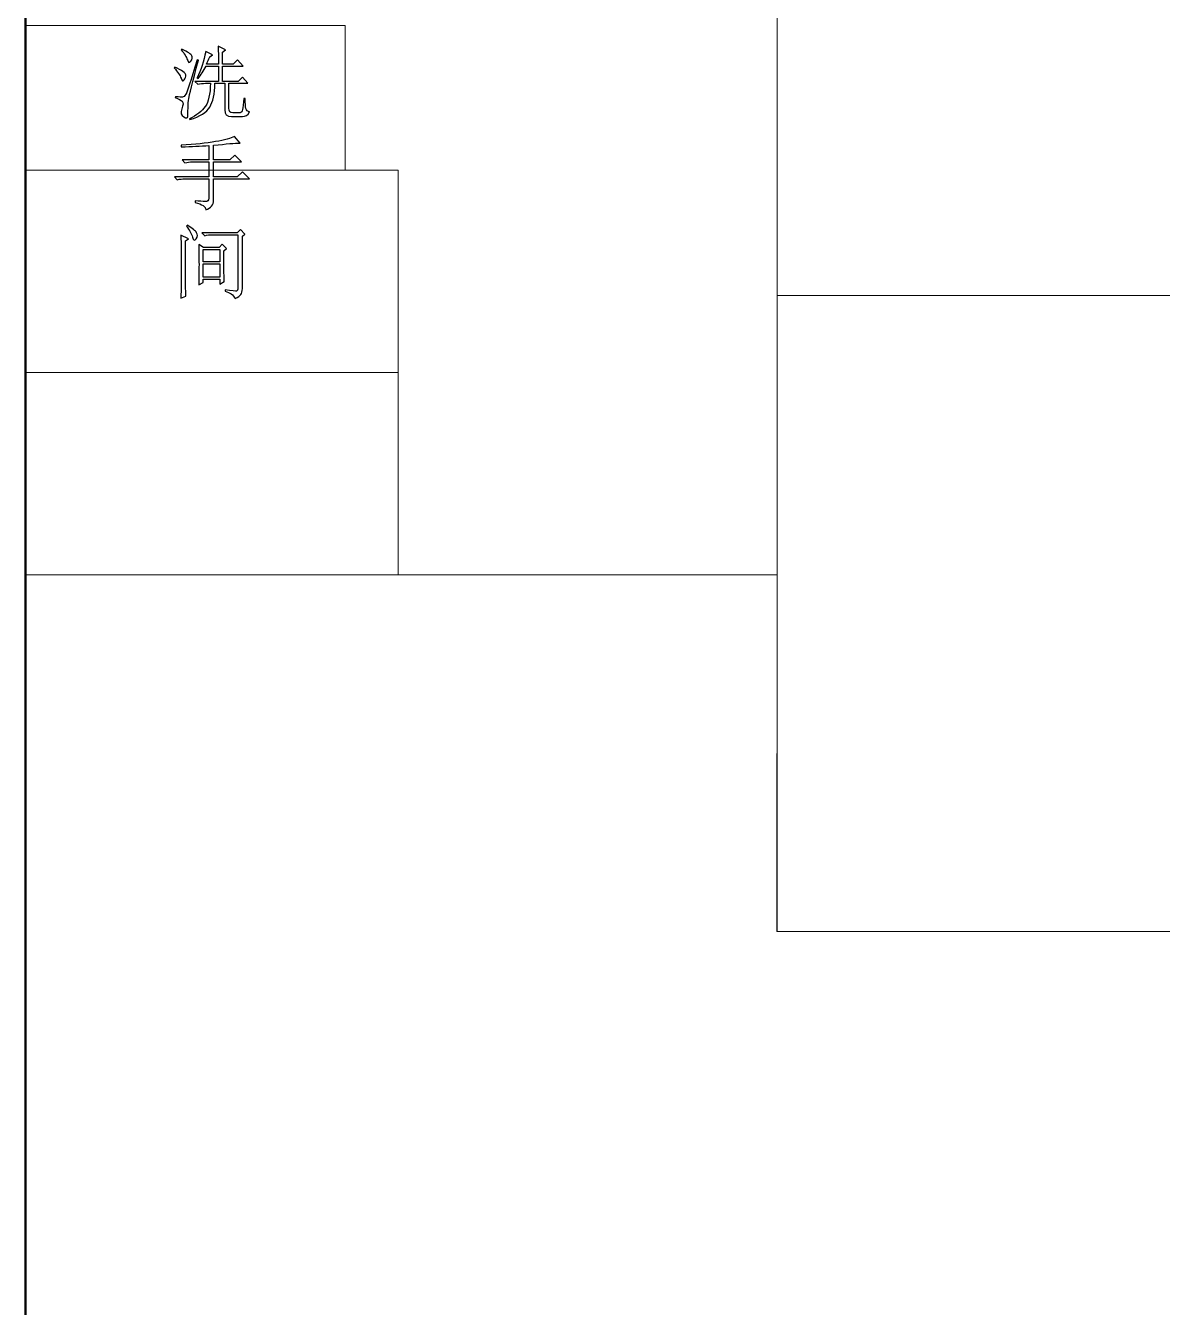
# Model space of a CAD drawing. Header units: millimetres. Extents: x -1478 to 887, y -2742 to 2769.
# Drawn here: x -1478 to -296, y -1409 to -76 of the extents above; entities that cross this region are included whole.
import ezdxf

# ---------------------------------------------------------------- set-up
doc = ezdxf.new("R2010")
doc.units = ezdxf.units.MM
doc.header["$MEASUREMENT"] = 0
doc.layers.add('layer 1', color=7, linetype='Continuous')

msp = doc.modelspace()

# ---------------------------------------------------------------- linework, layer by layer
at = {"layer": 'layer 1', "color": 254, "lineweight": 50}
msp.add_lwpolyline([(-1477.9262, -2741.7131), (886.7568, -2741.7131), (886.7568, 2769.2023), (-1477.9262, 2769.2023), (-1477.9262, -2741.7131)], close=True, dxfattribs=at)
at = {"layer": 'layer 1', "color": 250, "lineweight": 20}
msp.add_lwpolyline([(-696.3784, -356.9889), (886.7574, -356.9889), (886.7574, 905.5111), (-696.3784, 905.5111), (-696.3784, -356.9889)], close=True, dxfattribs=at)
at = {"layer": 'layer 1', "color": 2, "lineweight": 20}
for points in [[(-1477.9261, -226.7312), (-1145.5737, -226.7312), (-1145.5737, -76.4336), (-1477.9261, -76.4336), (-1477.9261, -226.7312)], [(-1477.926, -437.148), (-1090.4206, -437.148), (-1090.4206, -226.7314), (-1477.926, -226.7314), (-1477.926, -437.148)], [(-1477.926, -647.5648), (-1090.4206, -647.5648), (-1090.4206, -437.1482), (-1477.926, -437.1482), (-1477.926, -647.5648)]]:
    msp.add_lwpolyline(points, close=True, dxfattribs=at)
at = {"layer": 'layer 1', "color": 9, "lineweight": 20}
msp.add_lwpolyline([(-696.3784, -1018.299), (886.7574, -1018.299), (886.7574, -356.9896), (-696.3784, -356.9896), (-696.3784, -1018.299)], close=True, dxfattribs=at)
at = {"layer": 'layer 1', "color": 250}
for points, knots in [([(-1315.4972, -100.9326), (-1309.3046, -103.8027), (-1305.8265, -106.0648), (-1305.0489, -107.719), (-1305.0489, -107.719), (-1304.2854, -109.3733), (-1304.6106, -111.2537), (-1306.0527, -113.3603), (-1306.0527, -113.3603), (-1307.4807, -115.4528), (-1308.6966, -115.0145), (-1309.6863, -112.0313), (-1309.6863, -112.0313), (-1310.6901, -109.0481), (-1312.8392, -105.57), (-1316.1476, -101.5971), (-1316.1476, -101.5971), (-1316.1476, -101.5971), (-1315.4972, -100.9326), (-1315.4972, -100.9326)], [0, 0, 0, 0, 0.2, 0.2, 0.2, 0.2, 0.4, 0.4, 0.4, 0.4, 0.6, 0.6, 0.6, 0.6, 0.8, 0.8, 0.8, 0.8, 1, 1, 1, 1]), ([(-1290.6417, -103.2513), (-1290.6417, -103.2513), (-1283.6856, -106.899), (-1283.6856, -106.899), (-1283.6856, -106.899), (-1283.6856, -106.899), (-1286.3295, -108.8784), (-1286.3295, -108.8784), (-1286.3295, -108.8784), (-1287.6585, -111.5364), (-1288.7613, -114.0672), (-1289.6379, -116.4991), (-1289.6379, -116.4991), (-1289.6379, -116.4991), (-1277.3798, -116.4991), (-1277.3798, -116.4991), (-1277.3798, -116.4991), (-1277.3798, -107.6625), (-1277.4929, -101.484), (-1277.7191, -97.9493), (-1277.7191, -97.9493), (-1277.7191, -97.9493), (-1270.0985, -101.5971), (-1270.0985, -101.5971), (-1270.0985, -101.5971), (-1270.0985, -101.5971), (-1273.0817, -103.9158), (-1273.0817, -103.9158), (-1273.0817, -103.9158), (-1273.0817, -103.9158), (-1273.0817, -116.4991), (-1273.0817, -116.4991), (-1273.0817, -116.4991), (-1273.0817, -116.4991), (-1262.1385, -116.4991), (-1262.1385, -116.4991), (-1262.1385, -116.4991), (-1262.1385, -116.4991), (-1257.501, -111.8616), (-1257.501, -111.8616), (-1257.501, -111.8616), (-1257.501, -111.8616), (-1251.5346, -118.4926), (-1251.5346, -118.4926), (-1251.5346, -118.4926), (-1251.5346, -118.4926), (-1273.0817, -118.4926), (-1273.0817, -118.4926), (-1273.0817, -118.4926), (-1273.0817, -118.4926), (-1273.0817, -134.3984), (-1273.0817, -134.3984), (-1273.0817, -134.3984), (-1273.0817, -134.3984), (-1256.8365, -134.3984), (-1256.8365, -134.3984), (-1256.8365, -134.3984), (-1256.8365, -134.3984), (-1252.5243, -130.0862), (-1252.5243, -130.0862), (-1252.5243, -130.0862), (-1252.5243, -130.0862), (-1246.8972, -136.392), (-1246.8972, -136.392), (-1246.8972, -136.392), (-1246.8972, -136.392), (-1266.4507, -136.392), (-1266.4507, -136.392), (-1266.4507, -136.392), (-1266.4507, -136.392), (-1266.4507, -162.2372), (-1266.4507, -162.2372), (-1266.4507, -162.2372), (-1266.6628, -165.5456), (-1265.3479, -167.1998), (-1262.4778, -167.1998), (-1262.4778, -167.1998), (-1262.4778, -167.1998), (-1254.843, -167.1998), (-1254.843, -167.1998), (-1254.843, -167.1998), (-1253.5281, -166.9877), (-1252.6374, -165.8284), (-1252.1991, -163.7217), (-1252.1991, -163.7217), (-1251.7608, -161.6292), (-1251.3084, -157.8118), (-1250.8701, -152.2978), (-1250.8701, -152.2978), (-1250.8701, -152.2978), (-1249.5411, -152.2978), (-1249.5411, -152.2978), (-1249.5411, -152.2978), (-1249.5411, -157.1473), (-1249.2724, -160.6254), (-1248.721, -162.732), (-1248.721, -162.732), (-1248.1696, -164.8245), (-1246.8972, -165.9839), (-1244.9036, -166.2101), (-1244.9036, -166.2101), (-1246.8972, -169.5185), (-1249.4421, -171.0737), (-1252.5243, -170.8475), (-1252.5243, -170.8475), (-1252.5243, -170.8475), (-1263.7927, -170.8475), (-1263.7927, -170.8475), (-1263.7927, -170.8475), (-1268.6563, -171.0737), (-1270.975, -168.755), (-1270.7488, -163.8914), (-1270.7488, -163.8914), (-1270.7488, -163.8914), (-1270.7488, -136.392), (-1270.7488, -136.392), (-1270.7488, -136.392), (-1270.7488, -136.392), (-1281.0275, -136.392), (-1281.0275, -136.392), (-1281.0275, -136.392), (-1281.2537, -147.4341), (-1283.0211, -155.6628), (-1286.3295, -161.0778), (-1286.3295, -161.0778), (-1289.6379, -166.4929), (-1296.6082, -170.8475), (-1307.2121, -174.1559), (-1307.2121, -174.1559), (-1307.2121, -174.1559), (-1307.5372, -173.1662), (-1307.5372, -173.1662), (-1307.5372, -173.1662), (-1300.0297, -169.6316), (-1294.5581, -165.4325), (-1291.1366, -160.583), (-1291.1366, -160.583), (-1287.715, -155.7193), (-1285.8912, -147.6462), (-1285.665, -136.392), (-1285.665, -136.392), (-1285.665, -136.392), (-1290.9669, -136.392), (-1290.9669, -136.392), (-1290.9669, -136.392), (-1293.837, -136.392), (-1296.4951, -136.7171), (-1298.9269, -137.3817), (-1298.9269, -137.3817), (-1298.9269, -137.3817), (-1301.9101, -134.3984), (-1301.9101, -134.3984), (-1301.9101, -134.3984), (-1301.9101, -134.3984), (-1277.3798, -134.3984), (-1277.3798, -134.3984), (-1277.3798, -134.3984), (-1277.3798, -134.3984), (-1277.3798, -118.4926), (-1277.3798, -118.4926), (-1277.3798, -118.4926), (-1277.3798, -118.4926), (-1290.3024, -118.4926), (-1290.3024, -118.4926), (-1290.3024, -118.4926), (-1292.9604, -123.3562), (-1295.7174, -127.6544), (-1298.5876, -131.4152), (-1298.5876, -131.4152), (-1298.5876, -131.4152), (-1299.5914, -130.7507), (-1299.5914, -130.7507), (-1299.5914, -130.7507), (-1295.3923, -122.5786), (-1292.409, -113.4169), (-1290.6417, -103.2513)], [0, 0, 0, 0, 0.022727273, 0.022727273, 0.022727273, 0.022727273, 0.045454545, 0.045454545, 0.045454545, 0.045454545, 0.068181818, 0.068181818, 0.068181818, 0.068181818, 0.090909091, 0.090909091, 0.090909091, 0.090909091, 0.113636364, 0.113636364, 0.113636364, 0.113636364, 0.136363636, 0.136363636, 0.136363636, 0.136363636, 0.159090909, 0.159090909, 0.159090909, 0.159090909, 0.181818182, 0.181818182, 0.181818182, 0.181818182, 0.204545455, 0.204545455, 0.204545455, 0.204545455, 0.227272727, 0.227272727, 0.227272727, 0.227272727, 0.25, 0.25, 0.25, 0.25, 0.272727273, 0.272727273, 0.272727273, 0.272727273, 0.295454545, 0.295454545, 0.295454545, 0.295454545, 0.318181818, 0.318181818, 0.318181818, 0.318181818, 0.340909091, 0.340909091, 0.340909091, 0.340909091, 0.363636364, 0.363636364, 0.363636364, 0.363636364, 0.386363636, 0.386363636, 0.386363636, 0.386363636, 0.409090909, 0.409090909, 0.409090909, 0.409090909, 0.431818182, 0.431818182, 0.431818182, 0.431818182, 0.454545455, 0.454545455, 0.454545455, 0.454545455, 0.477272727, 0.477272727, 0.477272727, 0.477272727, 0.5, 0.5, 0.5, 0.5, 0.522727273, 0.522727273, 0.522727273, 0.522727273, 0.545454545, 0.545454545, 0.545454545, 0.545454545, 0.568181818, 0.568181818, 0.568181818, 0.568181818, 0.590909091, 0.590909091, 0.590909091, 0.590909091, 0.613636364, 0.613636364, 0.613636364, 0.613636364, 0.636363636, 0.636363636, 0.636363636, 0.636363636, 0.659090909, 0.659090909, 0.659090909, 0.659090909, 0.681818182, 0.681818182, 0.681818182, 0.681818182, 0.704545455, 0.704545455, 0.704545455, 0.704545455, 0.727272727, 0.727272727, 0.727272727, 0.727272727, 0.75, 0.75, 0.75, 0.75, 0.772727273, 0.772727273, 0.772727273, 0.772727273, 0.795454545, 0.795454545, 0.795454545, 0.795454545, 0.818181818, 0.818181818, 0.818181818, 0.818181818, 0.840909091, 0.840909091, 0.840909091, 0.840909091, 0.863636364, 0.863636364, 0.863636364, 0.863636364, 0.886363636, 0.886363636, 0.886363636, 0.886363636, 0.909090909, 0.909090909, 0.909090909, 0.909090909, 0.931818182, 0.931818182, 0.931818182, 0.931818182, 0.954545455, 0.954545455, 0.954545455, 0.954545455, 0.977272727, 0.977272727, 0.977272727, 0.977272727, 1, 1, 1, 1]), ([(-1322.7786, -119.4823), (-1315.271, -123.0169), (-1311.4536, -125.7315), (-1311.3546, -127.6119), (-1311.3546, -127.6119), (-1311.2415, -129.4782), (-1311.7929, -131.2455), (-1313.0089, -132.9139), (-1313.0089, -132.9139), (-1314.2248, -134.5681), (-1315.3276, -133.9601), (-1316.3173, -131.09), (-1316.3173, -131.09), (-1317.307, -128.2058), (-1319.6822, -124.5722), (-1323.4431, -120.1468), (-1323.4431, -120.1468), (-1323.4431, -120.1468), (-1322.7786, -119.4823), (-1322.7786, -119.4823)], [0, 0, 0, 0, 0.2, 0.2, 0.2, 0.2, 0.4, 0.4, 0.4, 0.4, 0.6, 0.6, 0.6, 0.6, 0.8, 0.8, 0.8, 0.8, 1, 1, 1, 1]), ([(-1298.2624, -112.201), (-1304.4409, -136.0526), (-1307.7635, -149.3711), (-1308.2018, -152.1281), (-1308.2018, -152.1281), (-1308.6401, -154.8851), (-1308.9228, -158.2501), (-1309.0359, -162.2372), (-1309.0359, -162.2372), (-1309.1349, -166.2101), (-1309.1915, -169.0802), (-1309.1915, -170.8475), (-1309.1915, -170.8475), (-1309.1915, -172.6148), (-1310.6336, -172.7845), (-1313.5037, -171.3424), (-1313.5037, -171.3424), (-1316.3738, -169.9144), (-1317.0383, -167.1432), (-1315.4972, -163.0572), (-1315.4972, -163.0572), (-1313.942, -158.9712), (-1313.7723, -156.3273), (-1314.9882, -155.1114), (-1314.9882, -155.1114), (-1316.2042, -153.8954), (-1318.6925, -152.623), (-1322.4534, -151.294), (-1322.4534, -151.294), (-1322.4534, -151.294), (-1322.1141, -150.3043), (-1322.1141, -150.3043), (-1322.1141, -150.3043), (-1318.1411, -150.7426), (-1315.6528, -150.9122), (-1314.6631, -150.7991), (-1314.6631, -150.7991), (-1313.6734, -150.686), (-1312.5706, -149.6963), (-1311.3546, -147.8159), (-1311.3546, -147.8159), (-1310.1387, -145.9355), (-1306.2082, -133.9601), (-1299.5914, -111.8616), (-1299.5914, -111.8616), (-1299.5914, -111.8616), (-1298.2624, -112.201), (-1298.2624, -112.201)], [0, 0, 0, 0, 0.083333333, 0.083333333, 0.083333333, 0.083333333, 0.166666667, 0.166666667, 0.166666667, 0.166666667, 0.25, 0.25, 0.25, 0.25, 0.333333333, 0.333333333, 0.333333333, 0.333333333, 0.416666667, 0.416666667, 0.416666667, 0.416666667, 0.5, 0.5, 0.5, 0.5, 0.583333333, 0.583333333, 0.583333333, 0.583333333, 0.666666667, 0.666666667, 0.666666667, 0.666666667, 0.75, 0.75, 0.75, 0.75, 0.833333333, 0.833333333, 0.833333333, 0.833333333, 0.916666667, 0.916666667, 0.916666667, 0.916666667, 1, 1, 1, 1]), ([(-1260.8095, -191.5887), (-1260.8095, -191.5887), (-1254.843, -198.5449), (-1254.843, -198.5449), (-1254.843, -198.5449), (-1260.1449, -198.5449), (-1269.3208, -199.3225), (-1282.3566, -200.8777), (-1282.3566, -200.8777), (-1282.3566, -200.8777), (-1282.3566, -216.119), (-1282.3566, -216.119), (-1282.3566, -216.119), (-1282.3566, -216.119), (-1265.4469, -216.119), (-1265.4469, -216.119), (-1265.4469, -216.119), (-1265.4469, -216.119), (-1260.4843, -211.1423), (-1260.4843, -211.1423), (-1260.4843, -211.1423), (-1260.4843, -211.1423), (-1253.5281, -218.0984), (-1253.5281, -218.0984), (-1253.5281, -218.0984), (-1253.5281, -218.0984), (-1282.3566, -218.0984), (-1282.3566, -218.0984), (-1282.3566, -218.0984), (-1282.3566, -218.0984), (-1282.3566, -233.6791), (-1282.3566, -233.6791), (-1282.3566, -233.6791), (-1282.3566, -233.6791), (-1257.8262, -233.6791), (-1257.8262, -233.6791), (-1257.8262, -233.6791), (-1257.8262, -233.6791), (-1252.5243, -228.3771), (-1252.5243, -228.3771), (-1252.5243, -228.3771), (-1252.5243, -228.3771), (-1245.2429, -235.6585), (-1245.2429, -235.6585), (-1245.2429, -235.6585), (-1245.2429, -235.6585), (-1282.3566, -235.6585), (-1282.3566, -235.6585), (-1282.3566, -235.6585), (-1282.3566, -235.6585), (-1282.3566, -257.8701), (-1282.3566, -257.8701), (-1282.3566, -257.8701), (-1282.3566, -262.9458), (-1285.1136, -266.2684), (-1290.6417, -267.8095), (-1290.6417, -267.8095), (-1290.6417, -264.7131), (-1294.2895, -262.1682), (-1301.5708, -260.1888), (-1301.5708, -260.1888), (-1301.5708, -260.1888), (-1301.5708, -258.5346), (-1301.5708, -258.5346), (-1301.5708, -258.5346), (-1297.1596, -258.9729), (-1293.6815, -259.2415), (-1291.1366, -259.3546), (-1291.1366, -259.3546), (-1288.5916, -259.4677), (-1287.3192, -258.3084), (-1287.3192, -255.8766), (-1287.3192, -255.8766), (-1287.3192, -255.8766), (-1287.3192, -235.6585), (-1287.3192, -235.6585), (-1287.3192, -235.6585), (-1287.3192, -235.6585), (-1312.1747, -235.6585), (-1312.1747, -235.6585), (-1312.1747, -235.6585), (-1315.0448, -235.6585), (-1317.7028, -235.9978), (-1320.1347, -236.6623), (-1320.1347, -236.6623), (-1320.1347, -236.6623), (-1323.1179, -233.6791), (-1323.1179, -233.6791), (-1323.1179, -233.6791), (-1323.1179, -233.6791), (-1287.3192, -233.6791), (-1287.3192, -233.6791), (-1287.3192, -233.6791), (-1287.3192, -233.6791), (-1287.3192, -218.0984), (-1287.3192, -218.0984), (-1287.3192, -218.0984), (-1287.3192, -218.0984), (-1304.2288, -218.0984), (-1304.2288, -218.0984), (-1304.2288, -218.0984), (-1307.099, -218.0984), (-1309.7429, -218.4378), (-1312.1747, -219.1023), (-1312.1747, -219.1023), (-1312.1747, -219.1023), (-1315.1579, -216.119), (-1315.1579, -216.119), (-1315.1579, -216.119), (-1315.1579, -216.119), (-1287.3192, -216.119), (-1287.3192, -216.119), (-1287.3192, -216.119), (-1287.3192, -216.119), (-1287.3192, -201.2029), (-1287.3192, -201.2029), (-1287.3192, -201.2029), (-1295.7174, -201.6412), (-1305.3316, -202.0795), (-1316.1476, -202.5319), (-1316.1476, -202.5319), (-1316.1476, -202.5319), (-1316.1476, -200.8777), (-1316.1476, -200.8777), (-1316.1476, -200.8777), (-1301.797, -199.987), (-1289.8641, -198.7145), (-1280.363, -197.0603), (-1280.363, -197.0603), (-1270.8619, -195.4061), (-1264.3441, -193.5823), (-1260.8095, -191.5887)], [0, 0, 0, 0, 0.03030303, 0.03030303, 0.03030303, 0.03030303, 0.060606061, 0.060606061, 0.060606061, 0.060606061, 0.090909091, 0.090909091, 0.090909091, 0.090909091, 0.121212121, 0.121212121, 0.121212121, 0.121212121, 0.151515152, 0.151515152, 0.151515152, 0.151515152, 0.181818182, 0.181818182, 0.181818182, 0.181818182, 0.212121212, 0.212121212, 0.212121212, 0.212121212, 0.242424242, 0.242424242, 0.242424242, 0.242424242, 0.272727273, 0.272727273, 0.272727273, 0.272727273, 0.303030303, 0.303030303, 0.303030303, 0.303030303, 0.333333333, 0.333333333, 0.333333333, 0.333333333, 0.363636364, 0.363636364, 0.363636364, 0.363636364, 0.393939394, 0.393939394, 0.393939394, 0.393939394, 0.424242424, 0.424242424, 0.424242424, 0.424242424, 0.454545455, 0.454545455, 0.454545455, 0.454545455, 0.484848485, 0.484848485, 0.484848485, 0.484848485, 0.515151515, 0.515151515, 0.515151515, 0.515151515, 0.545454545, 0.545454545, 0.545454545, 0.545454545, 0.575757576, 0.575757576, 0.575757576, 0.575757576, 0.606060606, 0.606060606, 0.606060606, 0.606060606, 0.636363636, 0.636363636, 0.636363636, 0.636363636, 0.666666667, 0.666666667, 0.666666667, 0.666666667, 0.696969697, 0.696969697, 0.696969697, 0.696969697, 0.727272727, 0.727272727, 0.727272727, 0.727272727, 0.757575758, 0.757575758, 0.757575758, 0.757575758, 0.787878788, 0.787878788, 0.787878788, 0.787878788, 0.818181818, 0.818181818, 0.818181818, 0.818181818, 0.848484848, 0.848484848, 0.848484848, 0.848484848, 0.878787879, 0.878787879, 0.878787879, 0.878787879, 0.909090909, 0.909090909, 0.909090909, 0.909090909, 0.939393939, 0.939393939, 0.939393939, 0.939393939, 0.96969697, 0.96969697, 0.96969697, 0.96969697, 1, 1, 1, 1]), ([(-1309.5308, -283.9132), (-1304.4409, -287.2216), (-1301.3022, -289.8231), (-1300.0863, -291.7035), (-1300.0863, -291.7035), (-1298.8703, -293.584), (-1299.0259, -295.6765), (-1300.5811, -297.9952), (-1300.5811, -297.9952), (-1302.1222, -300.3139), (-1303.3947, -299.7625), (-1304.3844, -296.341), (-1304.3844, -296.341), (-1305.3882, -292.9195), (-1307.4241, -289.1021), (-1310.5205, -284.9029), (-1310.5205, -284.9029), (-1310.5205, -284.9029), (-1309.5308, -283.9132), (-1309.5308, -283.9132)], [0, 0, 0, 0, 0.2, 0.2, 0.2, 0.2, 0.4, 0.4, 0.4, 0.4, 0.6, 0.6, 0.6, 0.6, 0.8, 0.8, 0.8, 0.8, 1, 1, 1, 1]), ([(-1270.4236, -351.1843), (-1263.3544, -352.2871), (-1259.3815, -352.6688), (-1258.4907, -352.3436), (-1258.4907, -352.3436), (-1257.6141, -352.0043), (-1257.1759, -351.0712), (-1257.1759, -349.5301), (-1257.1759, -349.5301), (-1257.1759, -349.5301), (-1257.1759, -293.8526), (-1257.1759, -293.8526), (-1257.1759, -293.8526), (-1257.1759, -293.8526), (-1283.6856, -293.8526), (-1283.6856, -293.8526), (-1283.6856, -293.8526), (-1286.5557, -293.8526), (-1289.1996, -294.1919), (-1291.6314, -294.8423), (-1291.6314, -294.8423), (-1291.6314, -294.8423), (-1294.6146, -291.8591), (-1294.6146, -291.8591), (-1294.6146, -291.8591), (-1294.6146, -291.8591), (-1257.8262, -291.8591), (-1257.8262, -291.8591), (-1257.8262, -291.8591), (-1257.8262, -291.8591), (-1254.5178, -288.5507), (-1254.5178, -288.5507), (-1254.5178, -288.5507), (-1254.5178, -288.5507), (-1249.8804, -293.1881), (-1249.8804, -293.1881), (-1249.8804, -293.1881), (-1249.8804, -293.1881), (-1252.5243, -295.1816), (-1252.5243, -295.1816), (-1252.5243, -295.1816), (-1252.5243, -295.1816), (-1252.5243, -349.8553), (-1252.5243, -349.8553), (-1252.5243, -349.8553), (-1252.5243, -352.7254), (-1253.0333, -354.832), (-1254.023, -356.1469), (-1254.023, -356.1469), (-1255.0127, -357.4759), (-1257.0627, -358.8049), (-1260.1449, -360.134), (-1260.1449, -360.134), (-1261.9123, -356.3731), (-1265.3479, -353.8282), (-1270.4236, -352.5133), (-1270.4236, -352.5133), (-1270.4236, -352.5133), (-1270.4236, -351.1843), (-1270.4236, -351.1843)], [0, 0, 0, 0, 0.066666667, 0.066666667, 0.066666667, 0.066666667, 0.133333333, 0.133333333, 0.133333333, 0.133333333, 0.2, 0.2, 0.2, 0.2, 0.266666667, 0.266666667, 0.266666667, 0.266666667, 0.333333333, 0.333333333, 0.333333333, 0.333333333, 0.4, 0.4, 0.4, 0.4, 0.466666667, 0.466666667, 0.466666667, 0.466666667, 0.533333333, 0.533333333, 0.533333333, 0.533333333, 0.6, 0.6, 0.6, 0.6, 0.666666667, 0.666666667, 0.666666667, 0.666666667, 0.733333333, 0.733333333, 0.733333333, 0.733333333, 0.8, 0.8, 0.8, 0.8, 0.866666667, 0.866666667, 0.866666667, 0.866666667, 0.933333333, 0.933333333, 0.933333333, 0.933333333, 1, 1, 1, 1]), ([(-1311.5102, -347.2114), (-1311.5102, -350.746), (-1311.3971, -354.2806), (-1311.185, -357.8153), (-1311.185, -357.8153), (-1311.185, -357.8153), (-1316.4869, -359.7946), (-1316.4869, -359.7946), (-1316.4869, -359.7946), (-1316.2607, -356.4862), (-1316.1476, -345.543), (-1316.1476, -326.9933), (-1316.1476, -326.9933), (-1316.1476, -308.4294), (-1316.2607, -297.5003), (-1316.4869, -294.1919), (-1316.4869, -294.1919), (-1316.4869, -294.1919), (-1308.5269, -298.1648), (-1308.5269, -298.1648), (-1308.5269, -298.1648), (-1308.5269, -298.1648), (-1311.5102, -300.1442), (-1311.5102, -300.1442), (-1311.5102, -300.1442), (-1311.5102, -300.1442), (-1311.5102, -347.2114), (-1311.5102, -347.2114)], [0, 0, 0, 0, 0.142857143, 0.142857143, 0.142857143, 0.142857143, 0.285714286, 0.285714286, 0.285714286, 0.285714286, 0.428571429, 0.428571429, 0.428571429, 0.428571429, 0.571428571, 0.571428571, 0.571428571, 0.571428571, 0.714285714, 0.714285714, 0.714285714, 0.714285714, 0.857142857, 0.857142857, 0.857142857, 0.857142857, 1, 1, 1, 1]), ([(-1297.9231, -345.8823), (-1297.711, -338.8131), (-1297.5979, -331.8004), (-1297.5979, -324.8442), (-1297.5979, -324.8442), (-1297.5979, -317.8739), (-1297.711, -310.9743), (-1297.9231, -304.1313), (-1297.9231, -304.1313), (-1297.9231, -304.1313), (-1292.9604, -307.1145), (-1292.9604, -307.1145), (-1292.9604, -307.1145), (-1292.9604, -307.1145), (-1276.7153, -307.1145), (-1276.7153, -307.1145), (-1276.7153, -307.1145), (-1276.7153, -307.1145), (-1273.4069, -303.792), (-1273.4069, -303.792), (-1273.4069, -303.792), (-1273.4069, -303.792), (-1269.0946, -308.1042), (-1269.0946, -308.1042), (-1269.0946, -308.1042), (-1269.0946, -308.1042), (-1271.7527, -310.4229), (-1271.7527, -310.4229), (-1271.7527, -310.4229), (-1271.7527, -324.9998), (-1271.6396, -335.7167), (-1271.4133, -342.5598), (-1271.4133, -342.5598), (-1271.4133, -342.5598), (-1276.0508, -345.2178), (-1276.0508, -345.2178), (-1276.0508, -345.2178), (-1276.0508, -345.2178), (-1276.0508, -339.9159), (-1276.0508, -339.9159), (-1276.0508, -339.9159), (-1276.0508, -339.9159), (-1293.2856, -339.9159), (-1293.2856, -339.9159), (-1293.2856, -339.9159), (-1293.2856, -339.9159), (-1293.2856, -343.5636), (-1293.2856, -343.5636), (-1293.2856, -343.5636), (-1293.2856, -343.5636), (-1297.9231, -345.8823), (-1297.9231, -345.8823)], [0, 0, 0, 0, 0.076923077, 0.076923077, 0.076923077, 0.076923077, 0.153846154, 0.153846154, 0.153846154, 0.153846154, 0.230769231, 0.230769231, 0.230769231, 0.230769231, 0.307692308, 0.307692308, 0.307692308, 0.307692308, 0.384615385, 0.384615385, 0.384615385, 0.384615385, 0.461538462, 0.461538462, 0.461538462, 0.461538462, 0.538461538, 0.538461538, 0.538461538, 0.538461538, 0.615384615, 0.615384615, 0.615384615, 0.615384615, 0.692307692, 0.692307692, 0.692307692, 0.692307692, 0.769230769, 0.769230769, 0.769230769, 0.769230769, 0.846153846, 0.846153846, 0.846153846, 0.846153846, 0.923076923, 0.923076923, 0.923076923, 0.923076923, 1, 1, 1, 1]), ([(-1293.2856, -309.0939), (-1293.2856, -309.0939), (-1293.2856, -322.0165), (-1293.2856, -322.0165), (-1293.2856, -322.0165), (-1293.2856, -322.0165), (-1276.0508, -322.0165), (-1276.0508, -322.0165), (-1276.0508, -322.0165), (-1276.0508, -322.0165), (-1276.0508, -309.0939), (-1276.0508, -309.0939), (-1276.0508, -309.0939), (-1276.0508, -309.0939), (-1293.2856, -309.0939), (-1293.2856, -309.0939)], [0, 0, 0, 0, 0.25, 0.25, 0.25, 0.25, 0.5, 0.5, 0.5, 0.5, 0.75, 0.75, 0.75, 0.75, 1, 1, 1, 1]), ([(-1293.2856, -324.0101), (-1293.2856, -324.0101), (-1293.2856, -337.9224), (-1293.2856, -337.9224), (-1293.2856, -337.9224), (-1293.2856, -337.9224), (-1276.0508, -337.9224), (-1276.0508, -337.9224), (-1276.0508, -337.9224), (-1276.0508, -337.9224), (-1276.0508, -324.0101), (-1276.0508, -324.0101), (-1276.0508, -324.0101), (-1276.0508, -324.0101), (-1293.2856, -324.0101), (-1293.2856, -324.0101)], [0, 0, 0, 0, 0.25, 0.25, 0.25, 0.25, 0.5, 0.5, 0.5, 0.5, 0.75, 0.75, 0.75, 0.75, 1, 1, 1, 1])]:
    msp.add_open_spline(points, degree=3, knots=knots, dxfattribs=at)
at = {"layer": 'layer 1', "color": 250, "lineweight": 20}
for points, knots in [([(-1315.4972, -100.9326), (-1309.3046, -103.8027), (-1305.8265, -106.0648), (-1305.0489, -107.719), (-1305.0489, -107.719), (-1304.2854, -109.3733), (-1304.6106, -111.2537), (-1306.0527, -113.3603), (-1306.0527, -113.3603), (-1307.4807, -115.4528), (-1308.6966, -115.0145), (-1309.6863, -112.0313), (-1309.6863, -112.0313), (-1310.6901, -109.0481), (-1312.8392, -105.57), (-1316.1476, -101.5971), (-1316.1476, -101.5971), (-1316.1476, -101.5971), (-1315.4972, -100.9326), (-1315.4972, -100.9326)], [0, 0, 0, 0, 0.2, 0.2, 0.2, 0.2, 0.4, 0.4, 0.4, 0.4, 0.6, 0.6, 0.6, 0.6, 0.8, 0.8, 0.8, 0.8, 1, 1, 1, 1]), ([(-1290.6417, -103.2513), (-1290.6417, -103.2513), (-1283.6856, -106.899), (-1283.6856, -106.899), (-1283.6856, -106.899), (-1283.6856, -106.899), (-1286.3295, -108.8784), (-1286.3295, -108.8784), (-1286.3295, -108.8784), (-1287.6585, -111.5364), (-1288.7613, -114.0672), (-1289.6379, -116.4991), (-1289.6379, -116.4991), (-1289.6379, -116.4991), (-1277.3798, -116.4991), (-1277.3798, -116.4991), (-1277.3798, -116.4991), (-1277.3798, -107.6625), (-1277.4929, -101.484), (-1277.7191, -97.9493), (-1277.7191, -97.9493), (-1277.7191, -97.9493), (-1270.0985, -101.5971), (-1270.0985, -101.5971), (-1270.0985, -101.5971), (-1270.0985, -101.5971), (-1273.0817, -103.9158), (-1273.0817, -103.9158), (-1273.0817, -103.9158), (-1273.0817, -103.9158), (-1273.0817, -116.4991), (-1273.0817, -116.4991), (-1273.0817, -116.4991), (-1273.0817, -116.4991), (-1262.1385, -116.4991), (-1262.1385, -116.4991), (-1262.1385, -116.4991), (-1262.1385, -116.4991), (-1257.501, -111.8616), (-1257.501, -111.8616), (-1257.501, -111.8616), (-1257.501, -111.8616), (-1251.5346, -118.4926), (-1251.5346, -118.4926), (-1251.5346, -118.4926), (-1251.5346, -118.4926), (-1273.0817, -118.4926), (-1273.0817, -118.4926), (-1273.0817, -118.4926), (-1273.0817, -118.4926), (-1273.0817, -134.3984), (-1273.0817, -134.3984), (-1273.0817, -134.3984), (-1273.0817, -134.3984), (-1256.8365, -134.3984), (-1256.8365, -134.3984), (-1256.8365, -134.3984), (-1256.8365, -134.3984), (-1252.5243, -130.0862), (-1252.5243, -130.0862), (-1252.5243, -130.0862), (-1252.5243, -130.0862), (-1246.8972, -136.392), (-1246.8972, -136.392), (-1246.8972, -136.392), (-1246.8972, -136.392), (-1266.4507, -136.392), (-1266.4507, -136.392), (-1266.4507, -136.392), (-1266.4507, -136.392), (-1266.4507, -162.2372), (-1266.4507, -162.2372), (-1266.4507, -162.2372), (-1266.6628, -165.5456), (-1265.3479, -167.1998), (-1262.4778, -167.1998), (-1262.4778, -167.1998), (-1262.4778, -167.1998), (-1254.843, -167.1998), (-1254.843, -167.1998), (-1254.843, -167.1998), (-1253.5281, -166.9877), (-1252.6374, -165.8284), (-1252.1991, -163.7217), (-1252.1991, -163.7217), (-1251.7608, -161.6292), (-1251.3084, -157.8118), (-1250.8701, -152.2978), (-1250.8701, -152.2978), (-1250.8701, -152.2978), (-1249.5411, -152.2978), (-1249.5411, -152.2978), (-1249.5411, -152.2978), (-1249.5411, -157.1473), (-1249.2724, -160.6254), (-1248.721, -162.732), (-1248.721, -162.732), (-1248.1696, -164.8245), (-1246.8972, -165.9839), (-1244.9036, -166.2101), (-1244.9036, -166.2101), (-1246.8972, -169.5185), (-1249.4421, -171.0737), (-1252.5243, -170.8475), (-1252.5243, -170.8475), (-1252.5243, -170.8475), (-1263.7927, -170.8475), (-1263.7927, -170.8475), (-1263.7927, -170.8475), (-1268.6563, -171.0737), (-1270.975, -168.755), (-1270.7488, -163.8914), (-1270.7488, -163.8914), (-1270.7488, -163.8914), (-1270.7488, -136.392), (-1270.7488, -136.392), (-1270.7488, -136.392), (-1270.7488, -136.392), (-1281.0275, -136.392), (-1281.0275, -136.392), (-1281.0275, -136.392), (-1281.2537, -147.4341), (-1283.0211, -155.6628), (-1286.3295, -161.0778), (-1286.3295, -161.0778), (-1289.6379, -166.4929), (-1296.6082, -170.8475), (-1307.2121, -174.1559), (-1307.2121, -174.1559), (-1307.2121, -174.1559), (-1307.5372, -173.1662), (-1307.5372, -173.1662), (-1307.5372, -173.1662), (-1300.0297, -169.6316), (-1294.5581, -165.4325), (-1291.1366, -160.583), (-1291.1366, -160.583), (-1287.715, -155.7193), (-1285.8912, -147.6462), (-1285.665, -136.392), (-1285.665, -136.392), (-1285.665, -136.392), (-1290.9669, -136.392), (-1290.9669, -136.392), (-1290.9669, -136.392), (-1293.837, -136.392), (-1296.4951, -136.7171), (-1298.9269, -137.3817), (-1298.9269, -137.3817), (-1298.9269, -137.3817), (-1301.9101, -134.3984), (-1301.9101, -134.3984), (-1301.9101, -134.3984), (-1301.9101, -134.3984), (-1277.3798, -134.3984), (-1277.3798, -134.3984), (-1277.3798, -134.3984), (-1277.3798, -134.3984), (-1277.3798, -118.4926), (-1277.3798, -118.4926), (-1277.3798, -118.4926), (-1277.3798, -118.4926), (-1290.3024, -118.4926), (-1290.3024, -118.4926), (-1290.3024, -118.4926), (-1292.9604, -123.3562), (-1295.7174, -127.6544), (-1298.5876, -131.4152), (-1298.5876, -131.4152), (-1298.5876, -131.4152), (-1299.5914, -130.7507), (-1299.5914, -130.7507), (-1299.5914, -130.7507), (-1295.3923, -122.5786), (-1292.409, -113.4169), (-1290.6417, -103.2513)], [0, 0, 0, 0, 0.022727273, 0.022727273, 0.022727273, 0.022727273, 0.045454545, 0.045454545, 0.045454545, 0.045454545, 0.068181818, 0.068181818, 0.068181818, 0.068181818, 0.090909091, 0.090909091, 0.090909091, 0.090909091, 0.113636364, 0.113636364, 0.113636364, 0.113636364, 0.136363636, 0.136363636, 0.136363636, 0.136363636, 0.159090909, 0.159090909, 0.159090909, 0.159090909, 0.181818182, 0.181818182, 0.181818182, 0.181818182, 0.204545455, 0.204545455, 0.204545455, 0.204545455, 0.227272727, 0.227272727, 0.227272727, 0.227272727, 0.25, 0.25, 0.25, 0.25, 0.272727273, 0.272727273, 0.272727273, 0.272727273, 0.295454545, 0.295454545, 0.295454545, 0.295454545, 0.318181818, 0.318181818, 0.318181818, 0.318181818, 0.340909091, 0.340909091, 0.340909091, 0.340909091, 0.363636364, 0.363636364, 0.363636364, 0.363636364, 0.386363636, 0.386363636, 0.386363636, 0.386363636, 0.409090909, 0.409090909, 0.409090909, 0.409090909, 0.431818182, 0.431818182, 0.431818182, 0.431818182, 0.454545455, 0.454545455, 0.454545455, 0.454545455, 0.477272727, 0.477272727, 0.477272727, 0.477272727, 0.5, 0.5, 0.5, 0.5, 0.522727273, 0.522727273, 0.522727273, 0.522727273, 0.545454545, 0.545454545, 0.545454545, 0.545454545, 0.568181818, 0.568181818, 0.568181818, 0.568181818, 0.590909091, 0.590909091, 0.590909091, 0.590909091, 0.613636364, 0.613636364, 0.613636364, 0.613636364, 0.636363636, 0.636363636, 0.636363636, 0.636363636, 0.659090909, 0.659090909, 0.659090909, 0.659090909, 0.681818182, 0.681818182, 0.681818182, 0.681818182, 0.704545455, 0.704545455, 0.704545455, 0.704545455, 0.727272727, 0.727272727, 0.727272727, 0.727272727, 0.75, 0.75, 0.75, 0.75, 0.772727273, 0.772727273, 0.772727273, 0.772727273, 0.795454545, 0.795454545, 0.795454545, 0.795454545, 0.818181818, 0.818181818, 0.818181818, 0.818181818, 0.840909091, 0.840909091, 0.840909091, 0.840909091, 0.863636364, 0.863636364, 0.863636364, 0.863636364, 0.886363636, 0.886363636, 0.886363636, 0.886363636, 0.909090909, 0.909090909, 0.909090909, 0.909090909, 0.931818182, 0.931818182, 0.931818182, 0.931818182, 0.954545455, 0.954545455, 0.954545455, 0.954545455, 0.977272727, 0.977272727, 0.977272727, 0.977272727, 1, 1, 1, 1]), ([(-1322.7786, -119.4823), (-1315.271, -123.0169), (-1311.4536, -125.7315), (-1311.3546, -127.6119), (-1311.3546, -127.6119), (-1311.2415, -129.4782), (-1311.7929, -131.2455), (-1313.0089, -132.9139), (-1313.0089, -132.9139), (-1314.2248, -134.5681), (-1315.3276, -133.9601), (-1316.3173, -131.09), (-1316.3173, -131.09), (-1317.307, -128.2058), (-1319.6822, -124.5722), (-1323.4431, -120.1468), (-1323.4431, -120.1468), (-1323.4431, -120.1468), (-1322.7786, -119.4823), (-1322.7786, -119.4823)], [0, 0, 0, 0, 0.2, 0.2, 0.2, 0.2, 0.4, 0.4, 0.4, 0.4, 0.6, 0.6, 0.6, 0.6, 0.8, 0.8, 0.8, 0.8, 1, 1, 1, 1]), ([(-1298.2624, -112.201), (-1304.4409, -136.0526), (-1307.7635, -149.3711), (-1308.2018, -152.1281), (-1308.2018, -152.1281), (-1308.6401, -154.8851), (-1308.9228, -158.2501), (-1309.0359, -162.2372), (-1309.0359, -162.2372), (-1309.1349, -166.2101), (-1309.1915, -169.0802), (-1309.1915, -170.8475), (-1309.1915, -170.8475), (-1309.1915, -172.6148), (-1310.6336, -172.7845), (-1313.5037, -171.3424), (-1313.5037, -171.3424), (-1316.3738, -169.9144), (-1317.0383, -167.1432), (-1315.4972, -163.0572), (-1315.4972, -163.0572), (-1313.942, -158.9712), (-1313.7723, -156.3273), (-1314.9882, -155.1114), (-1314.9882, -155.1114), (-1316.2042, -153.8954), (-1318.6925, -152.623), (-1322.4534, -151.294), (-1322.4534, -151.294), (-1322.4534, -151.294), (-1322.1141, -150.3043), (-1322.1141, -150.3043), (-1322.1141, -150.3043), (-1318.1411, -150.7426), (-1315.6528, -150.9122), (-1314.6631, -150.7991), (-1314.6631, -150.7991), (-1313.6734, -150.686), (-1312.5706, -149.6963), (-1311.3546, -147.8159), (-1311.3546, -147.8159), (-1310.1387, -145.9355), (-1306.2082, -133.9601), (-1299.5914, -111.8616), (-1299.5914, -111.8616), (-1299.5914, -111.8616), (-1298.2624, -112.201), (-1298.2624, -112.201)], [0, 0, 0, 0, 0.083333333, 0.083333333, 0.083333333, 0.083333333, 0.166666667, 0.166666667, 0.166666667, 0.166666667, 0.25, 0.25, 0.25, 0.25, 0.333333333, 0.333333333, 0.333333333, 0.333333333, 0.416666667, 0.416666667, 0.416666667, 0.416666667, 0.5, 0.5, 0.5, 0.5, 0.583333333, 0.583333333, 0.583333333, 0.583333333, 0.666666667, 0.666666667, 0.666666667, 0.666666667, 0.75, 0.75, 0.75, 0.75, 0.833333333, 0.833333333, 0.833333333, 0.833333333, 0.916666667, 0.916666667, 0.916666667, 0.916666667, 1, 1, 1, 1]), ([(-1260.8095, -191.5887), (-1260.8095, -191.5887), (-1254.843, -198.5449), (-1254.843, -198.5449), (-1254.843, -198.5449), (-1260.1449, -198.5449), (-1269.3208, -199.3225), (-1282.3566, -200.8777), (-1282.3566, -200.8777), (-1282.3566, -200.8777), (-1282.3566, -216.119), (-1282.3566, -216.119), (-1282.3566, -216.119), (-1282.3566, -216.119), (-1265.4469, -216.119), (-1265.4469, -216.119), (-1265.4469, -216.119), (-1265.4469, -216.119), (-1260.4843, -211.1423), (-1260.4843, -211.1423), (-1260.4843, -211.1423), (-1260.4843, -211.1423), (-1253.5281, -218.0984), (-1253.5281, -218.0984), (-1253.5281, -218.0984), (-1253.5281, -218.0984), (-1282.3566, -218.0984), (-1282.3566, -218.0984), (-1282.3566, -218.0984), (-1282.3566, -218.0984), (-1282.3566, -233.6791), (-1282.3566, -233.6791), (-1282.3566, -233.6791), (-1282.3566, -233.6791), (-1257.8262, -233.6791), (-1257.8262, -233.6791), (-1257.8262, -233.6791), (-1257.8262, -233.6791), (-1252.5243, -228.3771), (-1252.5243, -228.3771), (-1252.5243, -228.3771), (-1252.5243, -228.3771), (-1245.2429, -235.6585), (-1245.2429, -235.6585), (-1245.2429, -235.6585), (-1245.2429, -235.6585), (-1282.3566, -235.6585), (-1282.3566, -235.6585), (-1282.3566, -235.6585), (-1282.3566, -235.6585), (-1282.3566, -257.8701), (-1282.3566, -257.8701), (-1282.3566, -257.8701), (-1282.3566, -262.9458), (-1285.1136, -266.2684), (-1290.6417, -267.8095), (-1290.6417, -267.8095), (-1290.6417, -264.7131), (-1294.2895, -262.1682), (-1301.5708, -260.1888), (-1301.5708, -260.1888), (-1301.5708, -260.1888), (-1301.5708, -258.5346), (-1301.5708, -258.5346), (-1301.5708, -258.5346), (-1297.1596, -258.9729), (-1293.6815, -259.2415), (-1291.1366, -259.3546), (-1291.1366, -259.3546), (-1288.5916, -259.4677), (-1287.3192, -258.3084), (-1287.3192, -255.8766), (-1287.3192, -255.8766), (-1287.3192, -255.8766), (-1287.3192, -235.6585), (-1287.3192, -235.6585), (-1287.3192, -235.6585), (-1287.3192, -235.6585), (-1312.1747, -235.6585), (-1312.1747, -235.6585), (-1312.1747, -235.6585), (-1315.0448, -235.6585), (-1317.7028, -235.9978), (-1320.1347, -236.6623), (-1320.1347, -236.6623), (-1320.1347, -236.6623), (-1323.1179, -233.6791), (-1323.1179, -233.6791), (-1323.1179, -233.6791), (-1323.1179, -233.6791), (-1287.3192, -233.6791), (-1287.3192, -233.6791), (-1287.3192, -233.6791), (-1287.3192, -233.6791), (-1287.3192, -218.0984), (-1287.3192, -218.0984), (-1287.3192, -218.0984), (-1287.3192, -218.0984), (-1304.2288, -218.0984), (-1304.2288, -218.0984), (-1304.2288, -218.0984), (-1307.099, -218.0984), (-1309.7429, -218.4378), (-1312.1747, -219.1023), (-1312.1747, -219.1023), (-1312.1747, -219.1023), (-1315.1579, -216.119), (-1315.1579, -216.119), (-1315.1579, -216.119), (-1315.1579, -216.119), (-1287.3192, -216.119), (-1287.3192, -216.119), (-1287.3192, -216.119), (-1287.3192, -216.119), (-1287.3192, -201.2029), (-1287.3192, -201.2029), (-1287.3192, -201.2029), (-1295.7174, -201.6412), (-1305.3316, -202.0795), (-1316.1476, -202.5319), (-1316.1476, -202.5319), (-1316.1476, -202.5319), (-1316.1476, -200.8777), (-1316.1476, -200.8777), (-1316.1476, -200.8777), (-1301.797, -199.987), (-1289.8641, -198.7145), (-1280.363, -197.0603), (-1280.363, -197.0603), (-1270.8619, -195.4061), (-1264.3441, -193.5823), (-1260.8095, -191.5887)], [0, 0, 0, 0, 0.03030303, 0.03030303, 0.03030303, 0.03030303, 0.060606061, 0.060606061, 0.060606061, 0.060606061, 0.090909091, 0.090909091, 0.090909091, 0.090909091, 0.121212121, 0.121212121, 0.121212121, 0.121212121, 0.151515152, 0.151515152, 0.151515152, 0.151515152, 0.181818182, 0.181818182, 0.181818182, 0.181818182, 0.212121212, 0.212121212, 0.212121212, 0.212121212, 0.242424242, 0.242424242, 0.242424242, 0.242424242, 0.272727273, 0.272727273, 0.272727273, 0.272727273, 0.303030303, 0.303030303, 0.303030303, 0.303030303, 0.333333333, 0.333333333, 0.333333333, 0.333333333, 0.363636364, 0.363636364, 0.363636364, 0.363636364, 0.393939394, 0.393939394, 0.393939394, 0.393939394, 0.424242424, 0.424242424, 0.424242424, 0.424242424, 0.454545455, 0.454545455, 0.454545455, 0.454545455, 0.484848485, 0.484848485, 0.484848485, 0.484848485, 0.515151515, 0.515151515, 0.515151515, 0.515151515, 0.545454545, 0.545454545, 0.545454545, 0.545454545, 0.575757576, 0.575757576, 0.575757576, 0.575757576, 0.606060606, 0.606060606, 0.606060606, 0.606060606, 0.636363636, 0.636363636, 0.636363636, 0.636363636, 0.666666667, 0.666666667, 0.666666667, 0.666666667, 0.696969697, 0.696969697, 0.696969697, 0.696969697, 0.727272727, 0.727272727, 0.727272727, 0.727272727, 0.757575758, 0.757575758, 0.757575758, 0.757575758, 0.787878788, 0.787878788, 0.787878788, 0.787878788, 0.818181818, 0.818181818, 0.818181818, 0.818181818, 0.848484848, 0.848484848, 0.848484848, 0.848484848, 0.878787879, 0.878787879, 0.878787879, 0.878787879, 0.909090909, 0.909090909, 0.909090909, 0.909090909, 0.939393939, 0.939393939, 0.939393939, 0.939393939, 0.96969697, 0.96969697, 0.96969697, 0.96969697, 1, 1, 1, 1]), ([(-1309.5308, -283.9132), (-1304.4409, -287.2216), (-1301.3022, -289.8231), (-1300.0863, -291.7035), (-1300.0863, -291.7035), (-1298.8703, -293.584), (-1299.0259, -295.6765), (-1300.5811, -297.9952), (-1300.5811, -297.9952), (-1302.1222, -300.3139), (-1303.3947, -299.7625), (-1304.3844, -296.341), (-1304.3844, -296.341), (-1305.3882, -292.9195), (-1307.4241, -289.1021), (-1310.5205, -284.9029), (-1310.5205, -284.9029), (-1310.5205, -284.9029), (-1309.5308, -283.9132), (-1309.5308, -283.9132)], [0, 0, 0, 0, 0.2, 0.2, 0.2, 0.2, 0.4, 0.4, 0.4, 0.4, 0.6, 0.6, 0.6, 0.6, 0.8, 0.8, 0.8, 0.8, 1, 1, 1, 1]), ([(-1270.4236, -351.1843), (-1263.3544, -352.2871), (-1259.3815, -352.6688), (-1258.4907, -352.3436), (-1258.4907, -352.3436), (-1257.6141, -352.0043), (-1257.1759, -351.0712), (-1257.1759, -349.5301), (-1257.1759, -349.5301), (-1257.1759, -349.5301), (-1257.1759, -293.8526), (-1257.1759, -293.8526), (-1257.1759, -293.8526), (-1257.1759, -293.8526), (-1283.6856, -293.8526), (-1283.6856, -293.8526), (-1283.6856, -293.8526), (-1286.5557, -293.8526), (-1289.1996, -294.1919), (-1291.6314, -294.8423), (-1291.6314, -294.8423), (-1291.6314, -294.8423), (-1294.6146, -291.8591), (-1294.6146, -291.8591), (-1294.6146, -291.8591), (-1294.6146, -291.8591), (-1257.8262, -291.8591), (-1257.8262, -291.8591), (-1257.8262, -291.8591), (-1257.8262, -291.8591), (-1254.5178, -288.5507), (-1254.5178, -288.5507), (-1254.5178, -288.5507), (-1254.5178, -288.5507), (-1249.8804, -293.1881), (-1249.8804, -293.1881), (-1249.8804, -293.1881), (-1249.8804, -293.1881), (-1252.5243, -295.1816), (-1252.5243, -295.1816), (-1252.5243, -295.1816), (-1252.5243, -295.1816), (-1252.5243, -349.8553), (-1252.5243, -349.8553), (-1252.5243, -349.8553), (-1252.5243, -352.7254), (-1253.0333, -354.832), (-1254.023, -356.1469), (-1254.023, -356.1469), (-1255.0127, -357.4759), (-1257.0627, -358.8049), (-1260.1449, -360.134), (-1260.1449, -360.134), (-1261.9123, -356.3731), (-1265.3479, -353.8282), (-1270.4236, -352.5133), (-1270.4236, -352.5133), (-1270.4236, -352.5133), (-1270.4236, -351.1843), (-1270.4236, -351.1843)], [0, 0, 0, 0, 0.066666667, 0.066666667, 0.066666667, 0.066666667, 0.133333333, 0.133333333, 0.133333333, 0.133333333, 0.2, 0.2, 0.2, 0.2, 0.266666667, 0.266666667, 0.266666667, 0.266666667, 0.333333333, 0.333333333, 0.333333333, 0.333333333, 0.4, 0.4, 0.4, 0.4, 0.466666667, 0.466666667, 0.466666667, 0.466666667, 0.533333333, 0.533333333, 0.533333333, 0.533333333, 0.6, 0.6, 0.6, 0.6, 0.666666667, 0.666666667, 0.666666667, 0.666666667, 0.733333333, 0.733333333, 0.733333333, 0.733333333, 0.8, 0.8, 0.8, 0.8, 0.866666667, 0.866666667, 0.866666667, 0.866666667, 0.933333333, 0.933333333, 0.933333333, 0.933333333, 1, 1, 1, 1]), ([(-1311.5102, -347.2114), (-1311.5102, -350.746), (-1311.3971, -354.2806), (-1311.185, -357.8153), (-1311.185, -357.8153), (-1311.185, -357.8153), (-1316.4869, -359.7946), (-1316.4869, -359.7946), (-1316.4869, -359.7946), (-1316.2607, -356.4862), (-1316.1476, -345.543), (-1316.1476, -326.9933), (-1316.1476, -326.9933), (-1316.1476, -308.4294), (-1316.2607, -297.5003), (-1316.4869, -294.1919), (-1316.4869, -294.1919), (-1316.4869, -294.1919), (-1308.5269, -298.1648), (-1308.5269, -298.1648), (-1308.5269, -298.1648), (-1308.5269, -298.1648), (-1311.5102, -300.1442), (-1311.5102, -300.1442), (-1311.5102, -300.1442), (-1311.5102, -300.1442), (-1311.5102, -347.2114), (-1311.5102, -347.2114)], [0, 0, 0, 0, 0.142857143, 0.142857143, 0.142857143, 0.142857143, 0.285714286, 0.285714286, 0.285714286, 0.285714286, 0.428571429, 0.428571429, 0.428571429, 0.428571429, 0.571428571, 0.571428571, 0.571428571, 0.571428571, 0.714285714, 0.714285714, 0.714285714, 0.714285714, 0.857142857, 0.857142857, 0.857142857, 0.857142857, 1, 1, 1, 1]), ([(-1297.9231, -345.8823), (-1297.711, -338.8131), (-1297.5979, -331.8004), (-1297.5979, -324.8442), (-1297.5979, -324.8442), (-1297.5979, -317.8739), (-1297.711, -310.9743), (-1297.9231, -304.1313), (-1297.9231, -304.1313), (-1297.9231, -304.1313), (-1292.9604, -307.1145), (-1292.9604, -307.1145), (-1292.9604, -307.1145), (-1292.9604, -307.1145), (-1276.7153, -307.1145), (-1276.7153, -307.1145), (-1276.7153, -307.1145), (-1276.7153, -307.1145), (-1273.4069, -303.792), (-1273.4069, -303.792), (-1273.4069, -303.792), (-1273.4069, -303.792), (-1269.0946, -308.1042), (-1269.0946, -308.1042), (-1269.0946, -308.1042), (-1269.0946, -308.1042), (-1271.7527, -310.4229), (-1271.7527, -310.4229), (-1271.7527, -310.4229), (-1271.7527, -324.9998), (-1271.6396, -335.7167), (-1271.4133, -342.5598), (-1271.4133, -342.5598), (-1271.4133, -342.5598), (-1276.0508, -345.2178), (-1276.0508, -345.2178), (-1276.0508, -345.2178), (-1276.0508, -345.2178), (-1276.0508, -339.9159), (-1276.0508, -339.9159), (-1276.0508, -339.9159), (-1276.0508, -339.9159), (-1293.2856, -339.9159), (-1293.2856, -339.9159), (-1293.2856, -339.9159), (-1293.2856, -339.9159), (-1293.2856, -343.5636), (-1293.2856, -343.5636), (-1293.2856, -343.5636), (-1293.2856, -343.5636), (-1297.9231, -345.8823), (-1297.9231, -345.8823)], [0, 0, 0, 0, 0.076923077, 0.076923077, 0.076923077, 0.076923077, 0.153846154, 0.153846154, 0.153846154, 0.153846154, 0.230769231, 0.230769231, 0.230769231, 0.230769231, 0.307692308, 0.307692308, 0.307692308, 0.307692308, 0.384615385, 0.384615385, 0.384615385, 0.384615385, 0.461538462, 0.461538462, 0.461538462, 0.461538462, 0.538461538, 0.538461538, 0.538461538, 0.538461538, 0.615384615, 0.615384615, 0.615384615, 0.615384615, 0.692307692, 0.692307692, 0.692307692, 0.692307692, 0.769230769, 0.769230769, 0.769230769, 0.769230769, 0.846153846, 0.846153846, 0.846153846, 0.846153846, 0.923076923, 0.923076923, 0.923076923, 0.923076923, 1, 1, 1, 1]), ([(-1293.2856, -309.0939), (-1293.2856, -309.0939), (-1293.2856, -322.0165), (-1293.2856, -322.0165), (-1293.2856, -322.0165), (-1293.2856, -322.0165), (-1276.0508, -322.0165), (-1276.0508, -322.0165), (-1276.0508, -322.0165), (-1276.0508, -322.0165), (-1276.0508, -309.0939), (-1276.0508, -309.0939), (-1276.0508, -309.0939), (-1276.0508, -309.0939), (-1293.2856, -309.0939), (-1293.2856, -309.0939)], [0, 0, 0, 0, 0.25, 0.25, 0.25, 0.25, 0.5, 0.5, 0.5, 0.5, 0.75, 0.75, 0.75, 0.75, 1, 1, 1, 1]), ([(-1293.2856, -324.0101), (-1293.2856, -324.0101), (-1293.2856, -337.9224), (-1293.2856, -337.9224), (-1293.2856, -337.9224), (-1293.2856, -337.9224), (-1276.0508, -337.9224), (-1276.0508, -337.9224), (-1276.0508, -337.9224), (-1276.0508, -337.9224), (-1276.0508, -324.0101), (-1276.0508, -324.0101), (-1276.0508, -324.0101), (-1276.0508, -324.0101), (-1293.2856, -324.0101), (-1293.2856, -324.0101)], [0, 0, 0, 0, 0.25, 0.25, 0.25, 0.25, 0.5, 0.5, 0.5, 0.5, 0.75, 0.75, 0.75, 0.75, 1, 1, 1, 1])]:
    msp.add_open_spline(points, degree=3, knots=knots, dxfattribs=at)
at = {"layer": 'layer 1', "color": 9, "lineweight": 20}
msp.add_open_spline([(886.7568, -2350.939), (886.7568, -2350.939), (-1477.9272, -2350.939), (-1477.9272, -2350.939), (-1477.9272, -2350.939), (-1477.9272, -2350.939), (-1477.9252, -647.5649), (-1477.9252, -647.5649), (-1477.9252, -647.5649), (-1477.9252, -647.5649), (-696.3782, -647.5649), (-696.3782, -647.5649), (-696.3782, -647.5649), (-696.3782, -647.5649), (-696.6877, -1018.2993), (-696.6877, -1018.2993), (-696.6877, -1018.2993), (-696.6877, -1018.2993), (886.7568, -1018.2993), (886.7568, -1018.2993), (886.7568, -1018.2993), (886.7568, -1018.2993), (886.7568, -2350.939), (886.7568, -2350.939)], degree=3, knots=[0, 0, 0, 0, 0.166666667, 0.166666667, 0.166666667, 0.166666667, 0.333333333, 0.333333333, 0.333333333, 0.333333333, 0.5, 0.5, 0.5, 0.5, 0.666666667, 0.666666667, 0.666666667, 0.666666667, 0.833333333, 0.833333333, 0.833333333, 0.833333333, 1, 1, 1, 1], dxfattribs=at)

doc.saveas('drawing.dxf')
